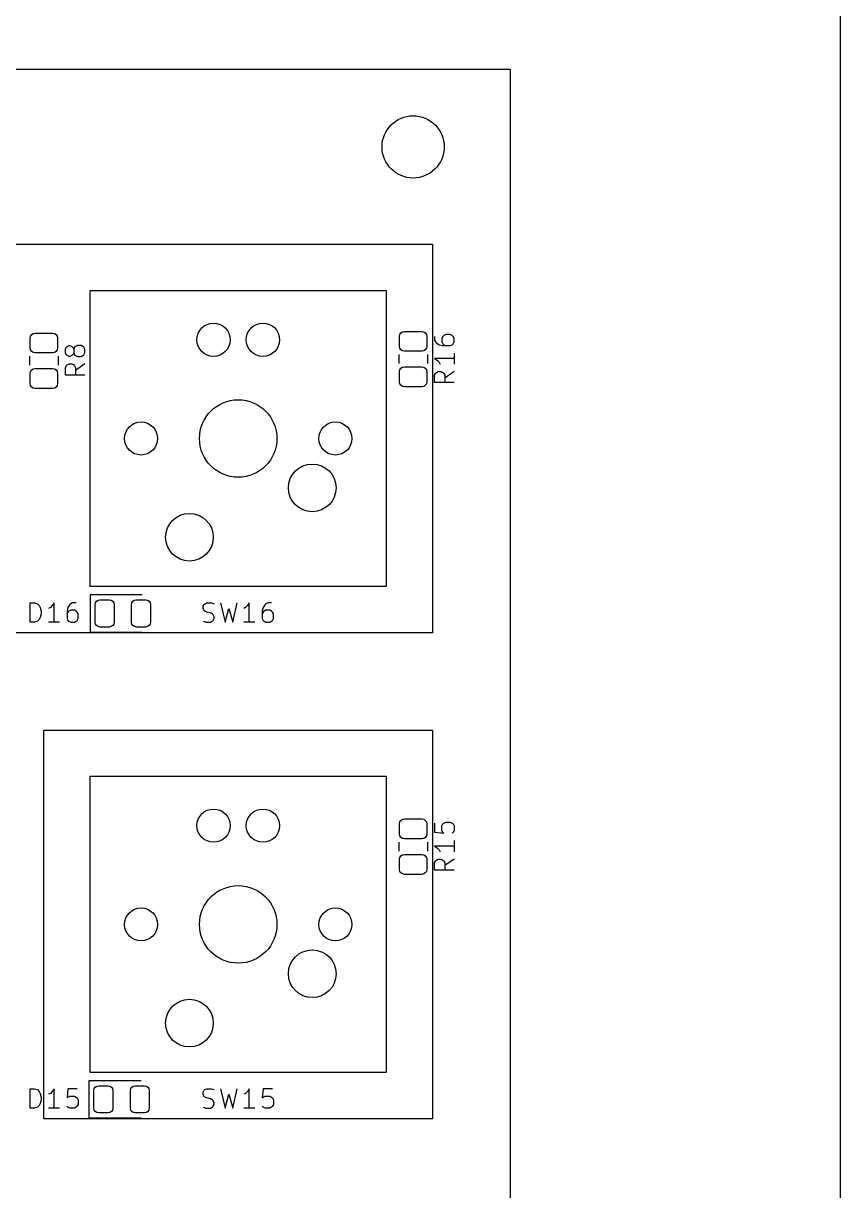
# Model space of a CAD drawing. Header units: millimetres. Extents: x 0 to 485, y -84 to 360.
# Drawn here: x 442.9 to 485, y 194.3 to 254.4 of the extents above; entities that cross this region are included whole.
import ezdxf

# ---------------------------------------------------------------- set-up
doc = ezdxf.new("R2010")
doc.units = ezdxf.units.MM
doc.layers.get('0').update_dxf_attribs({"lineweight": 25})
doc.layers.add('Import', color=16, linetype='Continuous', lineweight=25, true_color=0x800000)
doc.layers.add('Mounting Holes', color=9, linetype='Continuous', lineweight=25, true_color=0xc0c0c0)

msp = doc.modelspace()

# ---------------------------------------------------------------- linework, layer by layer
for p, q in [((485, 0), (485, 360)), ((292, 243), (464, 243)), ((464, 243), (464, 223)), ((464, 223), (292, 223)), ((444, 198), (444, 218)), ((444, 218), (464, 218)), ((464, 218), (464, 198)), ((464, 198), (444, 198))]:
    msp.add_line(p, q)
at = {"layer": 'Import', "flags": 128}
for points in [[(280, 252), (468, 252), (468, 18), (280, 18), (280, 252)], [(446.38, 240.62), (461.62, 240.62)], [(446.38, 225.38), (446.38, 240.62)], [(461.62, 240.62), (461.62, 225.38)], [(444.45, 238.425), (444.5457, 238.406), (444.6268, 238.3518), (444.681, 238.2707), (444.7, 238.175), (444.7, 237.65), (444.681, 237.5543), (444.6268, 237.4732), (444.5457, 237.419), (444.45, 237.4), (443.55, 237.4), (443.4543, 237.419), (443.3732, 237.4732), (443.319, 237.5543), (443.3, 237.65), (443.3, 238.175), (443.319, 238.2707), (443.3732, 238.3518), (443.4543, 238.406), (443.55, 238.425), (444.45, 238.425)], [(463.45, 238.5125), (463.5457, 238.4935), (463.6268, 238.4393), (463.681, 238.3582), (463.7, 238.2625), (463.7, 237.7375), (463.681, 237.6418), (463.6268, 237.5607), (463.5457, 237.5065), (463.45, 237.4875), (462.55, 237.4875), (462.4543, 237.5065), (462.3732, 237.5607), (462.319, 237.6418), (462.3, 237.7375), (462.3, 238.2625), (462.319, 238.3582), (462.3732, 238.4393), (462.4543, 238.4935), (462.55, 238.5125), (463.45, 238.5125)], [(464.1048, 238.2542), (464.1048, 238.0637)], [(464.1048, 238.0637), (464.1524, 237.9685)], [(464.1524, 237.9685), (464.2001, 237.9208)], [(464.2001, 237.9208), (464.3429, 237.8256)], [(464.3429, 237.8256), (464.5334, 237.778)], [(464.5334, 238.2542), (464.4858, 238.1589)], [(464.4858, 238.1589), (464.4858, 237.9685)], [(464.4858, 237.9685), (464.5334, 237.8732)], [(464.581, 238.3018), (464.5334, 238.2542)], [(464.5334, 237.8732), (464.581, 237.8256)], [(464.6762, 238.3494), (464.581, 238.3018)], [(464.581, 237.8256), (464.6762, 237.778)], [(464.9143, 238.3494), (464.6762, 238.3494)], [(465.0096, 238.3018), (464.9143, 238.3494)], [(464.9143, 237.778), (465.0096, 237.8256)], [(465.0572, 238.2542), (465.0096, 238.3018)], [(465.0096, 237.8256), (465.0572, 237.8732)], [(465.1048, 238.1589), (465.0572, 238.2542)], [(465.0572, 237.8732), (465.1048, 237.9685)], [(465.1048, 237.9685), (465.1048, 238.1589)], [(443.265, 237.2271), (443.265, 236.7729)], [(444.735, 237.2271), (444.735, 236.7729)], [(445.1048, 237.5952), (445.1524, 237.6905)], [(445.1048, 237.4048), (445.1048, 237.5952)], [(445.1524, 237.3095), (445.1048, 237.4048)], [(445.1524, 237.6905), (445.2001, 237.7381)], [(445.2001, 237.2619), (445.1524, 237.3095)], [(445.2001, 237.7381), (445.2953, 237.7857)], [(445.2953, 237.2143), (445.2001, 237.2619)], [(445.2953, 237.7857), (445.3429, 237.7857)], [(445.3429, 237.7857), (445.4382, 237.7381)], [(445.4382, 237.2619), (445.3429, 237.2143)], [(445.4382, 237.7381), (445.4858, 237.6905)], [(445.4858, 237.3095), (445.4382, 237.2619)], [(445.4858, 237.6905), (445.5334, 237.5952)], [(445.5334, 237.4048), (445.4858, 237.3095)], [(445.581, 237.6905), (445.5334, 237.5952)], [(445.5334, 237.5952), (445.5334, 237.4048)], [(445.5334, 237.4048), (445.581, 237.3095)], [(445.6286, 237.7381), (445.581, 237.6905)], [(445.581, 237.3095), (445.6286, 237.2619)], [(445.7239, 237.7857), (445.6286, 237.7381)], [(445.6286, 237.2619), (445.7239, 237.2143)], [(445.9143, 237.7857), (445.7239, 237.7857)], [(446.0096, 237.7381), (445.9143, 237.7857)], [(445.9143, 237.2143), (446.0096, 237.2619)], [(446.0572, 237.6905), (446.0096, 237.7381)], [(446.0096, 237.2619), (446.0572, 237.3095)], [(446.1048, 237.5952), (446.0572, 237.6905)], [(446.0572, 237.3095), (446.1048, 237.4048)], [(446.1048, 237.4048), (446.1048, 237.5952)], [(462.265, 237.3146), (462.265, 236.8604)], [(463.735, 237.3146), (463.735, 236.8604)], [(464.5334, 237.778), (464.9143, 237.778)], [(465.1048, 237.397), (465.1048, 236.8256)], [(445.1048, 236.6429), (445.1524, 236.7381)], [(445.1048, 236.2619), (445.1048, 236.6429)], [(445.1524, 236.7381), (445.2001, 236.7857)], [(445.2001, 236.7857), (445.2953, 236.8333)], [(445.3429, 237.2143), (445.2953, 237.2143)], [(445.2953, 236.8333), (445.4382, 236.8333)], [(445.4382, 236.8333), (445.5334, 236.7857)], [(445.5334, 236.7857), (445.581, 236.7381)], [(445.581, 236.7381), (445.6286, 236.6429)], [(446.1048, 236.8333), (445.6286, 236.5)], [(445.6286, 236.6429), (445.6286, 236.2619)], [(445.7239, 237.2143), (445.9143, 237.2143)], [(463.45, 236.6875), (463.5457, 236.6685), (463.6268, 236.6143), (463.681, 236.5332), (463.7, 236.4375), (463.7, 235.9125), (463.681, 235.8168), (463.6268, 235.7357), (463.5457, 235.6815), (463.45, 235.6625), (462.55, 235.6625), (462.4543, 235.6815), (462.3732, 235.7357), (462.319, 235.8168), (462.3, 235.9125), (462.3, 236.4375), (462.319, 236.5332), (462.3732, 236.6143), (462.4543, 236.6685), (462.55, 236.6875), (463.45, 236.6875)], [(465.1048, 237.1113), (464.1048, 237.1113)], [(464.1048, 237.1113), (464.2477, 237.0161)], [(464.2477, 237.0161), (464.3429, 236.9208)], [(464.3429, 236.9208), (464.3905, 236.8256)], [(444.45, 236.6), (444.5457, 236.581), (444.6268, 236.5268), (444.681, 236.4457), (444.7, 236.35), (444.7, 235.825), (444.681, 235.7293), (444.6268, 235.6482), (444.5457, 235.594), (444.45, 235.575), (443.55, 235.575), (443.4543, 235.594), (443.3732, 235.6482), (443.319, 235.7293), (443.3, 235.825), (443.3, 236.35), (443.319, 236.4457), (443.3732, 236.5268), (443.4543, 236.581), (443.55, 236.6), (444.45, 236.6)], [(446.1048, 236.2619), (445.1048, 236.2619)], [(464.1048, 236.2542), (464.1524, 236.3494)], [(464.1048, 235.8732), (464.1048, 236.2542)], [(464.1524, 236.3494), (464.2001, 236.397)], [(464.2001, 236.397), (464.2953, 236.4447)], [(464.2953, 236.4447), (464.4382, 236.4447)], [(464.4382, 236.4447), (464.5334, 236.397)], [(464.5334, 236.397), (464.581, 236.3494)], [(464.581, 236.3494), (464.6286, 236.2542)], [(465.1048, 236.4447), (464.6286, 236.1113)], [(464.6286, 236.2542), (464.6286, 235.8732)], [(465.1048, 235.8732), (464.1048, 235.8732)], [(461.62, 225.38), (446.38, 225.38)], [(446.3775, 224.96), (446.3775, 223.04)], [(449.0625, 224.96), (446.3775, 224.96)], [(446.6375, 224.4563), (446.6561, 224.5495), (446.7089, 224.6286), (446.788, 224.6815), (446.8812, 224.7), (447.3687, 224.7), (447.462, 224.6815), (447.5411, 224.6286), (447.5939, 224.5495), (447.6125, 224.4563), (447.6125, 223.5438), (447.5939, 223.4505), (447.5411, 223.3714), (447.462, 223.3186), (447.3687, 223.3), (446.8812, 223.3), (446.788, 223.3186), (446.7089, 223.3714), (446.6561, 223.4505), (446.6375, 223.5438), (446.6375, 224.4563)], [(448.5125, 224.4563), (448.5311, 224.5495), (448.5839, 224.6286), (448.663, 224.6815), (448.7562, 224.7), (449.2437, 224.7), (449.337, 224.6815), (449.4161, 224.6286), (449.4689, 224.5495), (449.4875, 224.4563), (449.4875, 223.5438), (449.4689, 223.4505), (449.4161, 223.3714), (449.337, 223.3186), (449.2437, 223.3), (448.7562, 223.3), (448.663, 223.3186), (448.5839, 223.3714), (448.5311, 223.4505), (448.5125, 223.5438), (448.5125, 224.4563)], [(443.2857, 223.5452), (443.2857, 224.5452)], [(443.2857, 224.5452), (443.5238, 224.5452)], [(443.5238, 224.5452), (443.6667, 224.4976)], [(443.6667, 224.4976), (443.7619, 224.4023)], [(443.7619, 224.4023), (443.8095, 224.3071)], [(443.8095, 224.3071), (443.8571, 224.1166)], [(443.8571, 224.1166), (443.8571, 223.9738)], [(444.3333, 224.3071), (444.2381, 224.2595)], [(444.4286, 224.4023), (444.3333, 224.3071)], [(444.5238, 224.5452), (444.4286, 224.4023)], [(444.5238, 223.5452), (444.5238, 224.5452)], [(445.2381, 224.3071), (445.1905, 224.1166)], [(445.1905, 224.1166), (445.1905, 223.7357)], [(445.2381, 224.069), (445.1905, 223.9738)], [(445.3333, 224.45), (445.2381, 224.3071)], [(445.2857, 224.1166), (445.2381, 224.069)], [(445.381, 224.1642), (445.2857, 224.1166)], [(445.381, 224.4976), (445.3333, 224.45)], [(445.4762, 224.5452), (445.381, 224.4976)], [(445.5714, 224.1642), (445.381, 224.1642)], [(445.6667, 224.5452), (445.4762, 224.5452)], [(445.6667, 224.1166), (445.5714, 224.1642)], [(445.7143, 224.069), (445.6667, 224.1166)], [(445.7619, 223.9738), (445.7143, 224.069)], [(452.1905, 224.3547), (452.2381, 224.45)], [(452.1905, 224.2595), (452.1905, 224.3547)], [(452.2381, 224.1642), (452.1905, 224.2595)], [(452.2381, 224.45), (452.2857, 224.4976)], [(452.2857, 224.1166), (452.2381, 224.1642)], [(452.2857, 224.4976), (452.381, 224.5452)], [(452.381, 224.069), (452.2857, 224.1166)], [(452.381, 224.5452), (452.619, 224.5452)], [(452.5714, 224.0214), (452.381, 224.069)], [(452.6667, 223.9738), (452.5714, 224.0214)], [(452.619, 224.5452), (452.7619, 224.4976)], [(453.0952, 224.5452), (453.3333, 223.5452)], [(453.3333, 223.5452), (453.5238, 224.2595)], [(453.5238, 224.2595), (453.7143, 223.5452)], [(453.7143, 223.5452), (453.9524, 224.5452)], [(454.381, 224.3071), (454.2857, 224.2595)], [(454.4762, 224.4023), (454.381, 224.3071)], [(454.5714, 224.5452), (454.4762, 224.4023)], [(454.5714, 223.5452), (454.5714, 224.5452)], [(455.2857, 224.3071), (455.2381, 224.1166)], [(455.2381, 224.1166), (455.2381, 223.7357)], [(455.2857, 224.069), (455.2381, 223.9738)], [(455.381, 224.45), (455.2857, 224.3071)], [(455.3333, 224.1166), (455.2857, 224.069)], [(455.4286, 224.1642), (455.3333, 224.1166)], [(455.4286, 224.4976), (455.381, 224.45)], [(455.5238, 224.5452), (455.4286, 224.4976)], [(455.619, 224.1642), (455.4286, 224.1642)], [(455.7143, 224.5452), (455.5238, 224.5452)], [(455.7143, 224.1166), (455.619, 224.1642)], [(455.7619, 224.069), (455.7143, 224.1166)], [(455.8095, 223.9738), (455.7619, 224.069)], [(443.5238, 223.5452), (443.2857, 223.5452)], [(443.6667, 223.5928), (443.5238, 223.5452)], [(443.7619, 223.688), (443.6667, 223.5928)], [(443.8095, 223.7833), (443.7619, 223.688)], [(443.8571, 223.9738), (443.8095, 223.7833)], [(444.8095, 223.5452), (444.2381, 223.5452)], [(445.1905, 223.7357), (445.2381, 223.6404)], [(445.2381, 223.6404), (445.2857, 223.5928)], [(445.2857, 223.5928), (445.381, 223.5452)], [(445.381, 223.5452), (445.5714, 223.5452)], [(445.5714, 223.5452), (445.6667, 223.5928)], [(445.6667, 223.5928), (445.7143, 223.6404)], [(445.7143, 223.6404), (445.7619, 223.7357)], [(445.7619, 223.7357), (445.7619, 223.9738)], [(452.1905, 223.5928), (452.3333, 223.5452)], [(452.3333, 223.5452), (452.5714, 223.5452)], [(452.5714, 223.5452), (452.6667, 223.5928)], [(452.7143, 223.9261), (452.6667, 223.9738)], [(452.6667, 223.5928), (452.7143, 223.6404)], [(452.7619, 223.8309), (452.7143, 223.9261)], [(452.7143, 223.6404), (452.7619, 223.7357)], [(452.7619, 223.7357), (452.7619, 223.8309)], [(454.8571, 223.5452), (454.2857, 223.5452)], [(455.2381, 223.7357), (455.2857, 223.6404)], [(455.2857, 223.6404), (455.3333, 223.5928)], [(455.3333, 223.5928), (455.4286, 223.5452)], [(455.4286, 223.5452), (455.619, 223.5452)], [(455.619, 223.5452), (455.7143, 223.5928)], [(455.7143, 223.5928), (455.7619, 223.6404)], [(455.7619, 223.6404), (455.8095, 223.7357)], [(455.8095, 223.7357), (455.8095, 223.9738)], [(446.3775, 223.04), (449.0625, 223.04)], [(446.38, 215.62), (461.62, 215.62)], [(446.38, 200.38), (446.38, 215.62)], [(461.62, 215.62), (461.62, 200.38)], [(463.45, 213.425), (463.5457, 213.406), (463.6268, 213.3518), (463.681, 213.2707), (463.7, 213.175), (463.7, 212.65), (463.681, 212.5543), (463.6268, 212.4732), (463.5457, 212.419), (463.45, 212.4), (462.55, 212.4), (462.4543, 212.419), (462.3732, 212.4732), (462.319, 212.5543), (462.3, 212.65), (462.3, 213.175), (462.319, 213.2707), (462.3732, 213.3518), (462.4543, 213.406), (462.55, 213.425), (463.45, 213.425)], [(464.1048, 213.2143), (464.1048, 212.7381)], [(464.5334, 213.1667), (464.581, 213.2143)], [(464.581, 213.2143), (464.6762, 213.2619)], [(464.6762, 213.2619), (464.9143, 213.2619)], [(464.9143, 213.2619), (465.0096, 213.2143)], [(465.0096, 213.2143), (465.0572, 213.1667)], [(464.1048, 212.7381), (464.581, 212.6905)], [(464.4858, 213.0714), (464.5334, 213.1667)], [(464.4858, 212.8333), (464.4858, 213.0714)], [(464.5334, 212.7381), (464.4858, 212.8333)], [(464.581, 212.6905), (464.5334, 212.7381)], [(465.0572, 212.7381), (465.0096, 212.6905)], [(465.0572, 213.1667), (465.1048, 213.0714)], [(465.1048, 212.8333), (465.0572, 212.7381)], [(465.1048, 213.0714), (465.1048, 212.8333)], [(462.265, 212.2271), (462.265, 211.7729)], [(463.735, 212.2271), (463.735, 211.7729)], [(465.1048, 212.0238), (464.1048, 212.0238)], [(464.1048, 212.0238), (464.2477, 211.9286)], [(465.1048, 212.3095), (465.1048, 211.7381)], [(463.45, 211.6), (463.5457, 211.581), (463.6268, 211.5268), (463.681, 211.4457), (463.7, 211.35), (463.7, 210.825), (463.681, 210.7293), (463.6268, 210.6482), (463.5457, 210.594), (463.45, 210.575), (462.55, 210.575), (462.4543, 210.594), (462.3732, 210.6482), (462.319, 210.7293), (462.3, 210.825), (462.3, 211.35), (462.319, 211.4457), (462.3732, 211.5268), (462.4543, 211.581), (462.55, 211.6), (463.45, 211.6)], [(464.2477, 211.9286), (464.3429, 211.8333)], [(464.3429, 211.8333), (464.3905, 211.7381)], [(464.1048, 211.1667), (464.1524, 211.2619)], [(464.1048, 210.7857), (464.1048, 211.1667)], [(464.1524, 211.2619), (464.2001, 211.3095)], [(464.2001, 211.3095), (464.2953, 211.3572)], [(464.2953, 211.3572), (464.4382, 211.3572)], [(464.4382, 211.3572), (464.5334, 211.3095)], [(464.5334, 211.3095), (464.581, 211.2619)], [(464.581, 211.2619), (464.6286, 211.1667)], [(465.1048, 211.3572), (464.6286, 211.0238)], [(464.6286, 211.1667), (464.6286, 210.7857)], [(465.1048, 210.7857), (464.1048, 210.7857)], [(461.62, 200.38), (446.38, 200.38)], [(443.2857, 198.5452), (443.2857, 199.5452)], [(443.2857, 199.5452), (443.5238, 199.5452)], [(443.5238, 199.5452), (443.6667, 199.4976)], [(443.6667, 199.4976), (443.7619, 199.4023)], [(443.7619, 199.4023), (443.8095, 199.3071)], [(444.4286, 199.4023), (444.3333, 199.3071)], [(444.5238, 199.5452), (444.4286, 199.4023)], [(444.5238, 198.5452), (444.5238, 199.5452)], [(445.2381, 199.5452), (445.1905, 199.069)], [(445.7143, 199.5452), (445.2381, 199.5452)], [(446.315, 199.96), (446.315, 198.04)], [(449, 199.96), (446.315, 199.96)], [(446.575, 199.4563), (446.5936, 199.5495), (446.6464, 199.6286), (446.7255, 199.6815), (446.8188, 199.7), (447.3062, 199.7), (447.3995, 199.6815), (447.4786, 199.6286), (447.5314, 199.5495), (447.55, 199.4563), (447.55, 198.5438), (447.5314, 198.4505), (447.4786, 198.3714), (447.3995, 198.3186), (447.3062, 198.3), (446.8188, 198.3), (446.7255, 198.3186), (446.6464, 198.3714), (446.5936, 198.4505), (446.575, 198.5438), (446.575, 199.4563)], [(448.45, 199.4563), (448.4686, 199.5495), (448.5214, 199.6286), (448.6005, 199.6815), (448.6938, 199.7), (449.1812, 199.7), (449.2745, 199.6815), (449.3536, 199.6286), (449.4064, 199.5495), (449.425, 199.4563), (449.425, 198.5438), (449.4064, 198.4505), (449.3536, 198.3714), (449.2745, 198.3186), (449.1812, 198.3), (448.6938, 198.3), (448.6005, 198.3186), (448.5214, 198.3714), (448.4686, 198.4505), (448.45, 198.5438), (448.45, 199.4563)], [(452.1905, 199.3547), (452.2381, 199.45)], [(452.2381, 199.45), (452.2857, 199.4976)], [(452.2857, 199.4976), (452.381, 199.5452)], [(452.381, 199.5452), (452.619, 199.5452)], [(452.619, 199.5452), (452.7619, 199.4976)], [(453.0952, 199.5452), (453.3333, 198.5452)], [(453.7143, 198.5452), (453.9524, 199.5452)], [(454.4762, 199.4023), (454.381, 199.3071)], [(454.5714, 199.5452), (454.4762, 199.4023)], [(454.5714, 198.5452), (454.5714, 199.5452)], [(455.2857, 199.5452), (455.2381, 199.069)], [(455.7619, 199.5452), (455.2857, 199.5452)], [(443.8095, 199.3071), (443.8571, 199.1166)], [(443.8571, 198.9738), (443.8095, 198.7833)], [(443.8571, 199.1166), (443.8571, 198.9738)], [(444.3333, 199.3071), (444.2381, 199.2595)], [(445.1905, 199.069), (445.2381, 199.1166)], [(445.2381, 199.1166), (445.3333, 199.1642)], [(445.3333, 199.1642), (445.5714, 199.1642)], [(445.5714, 199.1642), (445.6667, 199.1166)], [(445.6667, 199.1166), (445.7143, 199.069)], [(445.7143, 199.069), (445.7619, 198.9738)], [(445.7619, 198.9738), (445.7619, 198.7357)], [(452.1905, 199.2595), (452.1905, 199.3547)], [(452.2381, 199.1642), (452.1905, 199.2595)], [(452.2857, 199.1166), (452.2381, 199.1642)], [(452.381, 199.069), (452.2857, 199.1166)], [(452.5714, 199.0214), (452.381, 199.069)], [(452.6667, 198.9738), (452.5714, 199.0214)], [(452.7143, 198.9261), (452.6667, 198.9738)], [(452.7619, 198.8309), (452.7143, 198.9261)], [(452.7619, 198.7357), (452.7619, 198.8309)], [(453.3333, 198.5452), (453.5238, 199.2595)], [(453.5238, 199.2595), (453.7143, 198.5452)], [(454.381, 199.3071), (454.2857, 199.2595)], [(455.2381, 199.069), (455.2857, 199.1166)], [(455.2857, 199.1166), (455.381, 199.1642)], [(455.381, 199.1642), (455.619, 199.1642)], [(455.619, 199.1642), (455.7143, 199.1166)], [(455.7143, 199.1166), (455.7619, 199.069)], [(455.7619, 199.069), (455.8095, 198.9738)], [(455.8095, 198.9738), (455.8095, 198.7357)], [(443.5238, 198.5452), (443.2857, 198.5452)], [(443.6667, 198.5928), (443.5238, 198.5452)], [(443.7619, 198.688), (443.6667, 198.5928)], [(443.8095, 198.7833), (443.7619, 198.688)], [(444.8095, 198.5452), (444.2381, 198.5452)], [(445.2381, 198.5928), (445.1905, 198.6404)], [(445.3333, 198.5452), (445.2381, 198.5928)], [(445.5714, 198.5452), (445.3333, 198.5452)], [(445.6667, 198.5928), (445.5714, 198.5452)], [(445.7143, 198.6404), (445.6667, 198.5928)], [(445.7619, 198.7357), (445.7143, 198.6404)], [(452.1905, 198.5928), (452.3333, 198.5452)], [(452.3333, 198.5452), (452.5714, 198.5452)], [(452.5714, 198.5452), (452.6667, 198.5928)], [(452.6667, 198.5928), (452.7143, 198.6404)], [(452.7143, 198.6404), (452.7619, 198.7357)], [(454.8571, 198.5452), (454.2857, 198.5452)], [(455.2857, 198.5928), (455.2381, 198.6404)], [(455.381, 198.5452), (455.2857, 198.5928)], [(455.619, 198.5452), (455.381, 198.5452)], [(455.7143, 198.5928), (455.619, 198.5452)], [(455.7619, 198.6404), (455.7143, 198.5928)], [(455.8095, 198.7357), (455.7619, 198.6404)], [(446.315, 198.04), (449, 198.04)]]:
    msp.add_lwpolyline(points, dxfattribs=at)
at = {"layer": 'Import'}
for centre, radius in [((463, 248), 1.6), ((452.73, 238.08), 0.856), ((455.27, 238.08), 0.856), ((454, 233), 1.9939), ((449, 233), 0.85), ((459, 233), 0.85), ((457.81, 230.46), 1.227), ((451.49, 227.92), 1.227), ((452.73, 213.08), 0.856), ((455.27, 213.08), 0.856), ((454, 208), 1.9939), ((449, 208), 0.85), ((459, 208), 0.85), ((457.81, 205.46), 1.227), ((451.49, 202.92), 1.227)]:
    msp.add_circle(centre, radius, dxfattribs=at)
at = {"layer": 'Mounting Holes'}
msp.add_circle((463, 248), 1.6, dxfattribs=at)

doc.saveas('drawing.dxf')
